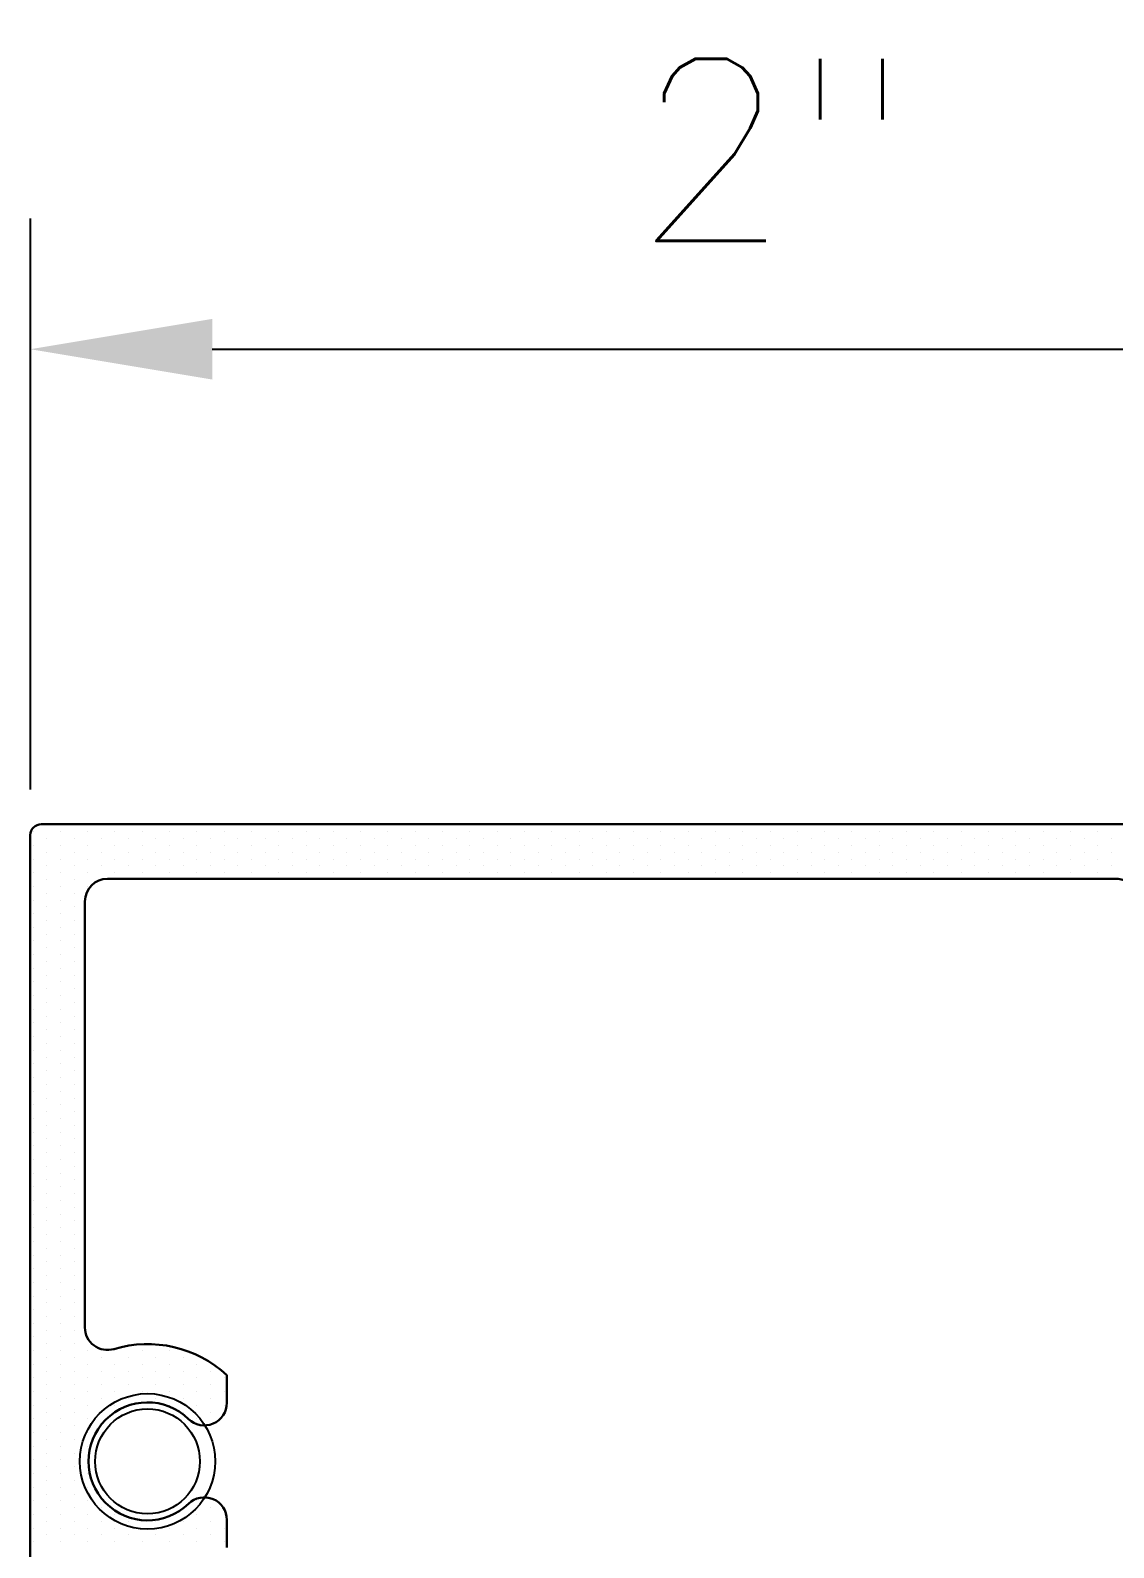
# Model space of a CAD drawing. Header units: inches. Extents: x 3.8 to 36.3, y 0.9 to 43.6.
# Drawn here: x 25.123 to 26.612, y 27.251 to 29.334 of the extents above; entities that cross this region are included whole.
import ezdxf

# ---------------------------------------------------------------- set-up
doc = ezdxf.new("R2010")
doc.units = ezdxf.units.IN
doc.header["$MEASUREMENT"] = 0
for name, color, linetype in [('R-ANNO-DIMS', 3, 'Continuous'), ('R-SWTS-DET1', 1, 'Continuous'), ('R-SWTS-PAT1', 5, 'Continuous')]:
    doc.layers.add(name, color=color, linetype=linetype)
doc.styles.add('SWTSTEXT', font='romans.shx')
doc.dimstyles.new('SWTSARCH', dxfattribs={"dimtxt": 0.25, "dimasz": 0.25, "dimexe": 0.179688, "dimexo": 0.0625, "dimgap": 0.125, "dimtad": 1, "dimtih": 1, "dimtoh": 1, "dimdec": 4, "dimzin": 4, "dimdsep": 46, "dimlunit": 4, "dimtxsty": 'SWTSTEXT', "dimcen": 0.1875, "dimdle": 0.179688, "dimclrd": 256, "dimclre": 256, "dimclrt": 256, "dimadec": 0, "dimazin": 1, "dimtfac": 1, "dimtdec": 4, "dimtofl": 0, "dimtmove": 0, "dimatfit": 3, "dimfxl": 0, "dimfrac": 2, "dimtolj": 1, "dimtzin": 4, "dimlwd": -1, "dimlwe": -1, "dimarcsym": 0})

# ---------------------------------------------------------------- blocks, each defined once
blk = doc.blocks.new('*D2')
at = {"layer": 'Defpoints', "color": 0}
for p in [(27.1236, 28.8962), (25.1234, 28.2291), (27.1236, 28.2291)]:
    blk.add_point(p, dxfattribs=at)
at = {"layer": 'R-ANNO-DIMS'}
for p, q in [((25.1234, 28.2916), (25.1234, 29.0759)), ((27.1236, 28.2916), (27.1236, 29.0759)), ((25.3734, 28.8962), (26.8736, 28.8962))]:
    blk.add_line(p, q, dxfattribs=at)
for points in [[(25.3734, 28.9379), (25.3734, 28.8546), (25.1234, 28.8962)], [(26.8736, 28.9379), (26.8736, 28.8546), (27.1236, 28.8962)]]:
    blk.add_solid(points, dxfattribs=at)
at = {"layer": 'R-ANNO-DIMS', "insert": (26.1443, 29.17), "char_height": 0.25, "attachment_point": 5, "style": 'SWTSTEXT'}
blk.add_mtext('\\A1;2"', dxfattribs=at)

msp = doc.modelspace()

# ---------------------------------------------------------------- linework, layer by layer
at = {"layer": 'R-SWTS-DET1', "lineweight": 30}
for p, q in [((25.13838, 28.24408), (27.10857, 28.24408)), ((25.12338, 26.00908), (25.12338, 28.22908)), ((26.61165, 28.16908), (25.22938, 28.16908)), ((25.19838, 28.13808), (25.19838, 27.55303)), ((25.39338, 27.48757), (25.39338, 27.44945)), ((25.39338, 27.2887), (25.39338, 27.25059))]:
    msp.add_line(p, q, dxfattribs=at)
at = {"layer": 'R-SWTS-DET1'}
for radius in [0.093, 0.072]:
    msp.add_circle((25.28438, 27.36908), radius, dxfattribs=at)
at = {"layer": 'R-SWTS-DET1', "lineweight": 30}
for centre, radius, start, end in [((25.13838, 28.22908), 0.015, 90, 180), ((25.22938, 28.13808), 0.031, 90, 180), ((26.61165, 28.10708), 0.062, 0.0068, 90), ((25.22938, 27.55303), 0.031, 180, 286.64604), ((25.28438, 27.36908), 0.161, 47.38889, 106.64604), ((25.28438, 27.36908), 0.081, 45.85883, 314.14117), ((25.36238, 27.44945), 0.031, 225.85883, 360), ((25.36238, 27.2887), 0.031, 0, 134.14117)]:
    msp.add_arc(centre, radius, start, end, dxfattribs=at)
at = {"layer": 'R-SWTS-PAT1'}
for p, q in [((25.12715, 28.23363), (25.12715, 28.23363)), ((25.1459, 28.24301), (25.1459, 28.24301)), ((25.16465, 28.23363), (25.16465, 28.23363)), ((25.1834, 28.24301), (25.1834, 28.24301)), ((25.20215, 28.23363), (25.20215, 28.23363)), ((25.2209, 28.24301), (25.2209, 28.24301)), ((25.23965, 28.23363), (25.23965, 28.23363)), ((25.2584, 28.24301), (25.2584, 28.24301)), ((25.27715, 28.23363), (25.27715, 28.23363)), ((25.2959, 28.24301), (25.2959, 28.24301)), ((25.31465, 28.23363), (25.31465, 28.23363)), ((25.3334, 28.24301), (25.3334, 28.24301)), ((25.35215, 28.23363), (25.35215, 28.23363)), ((25.3709, 28.24301), (25.3709, 28.24301)), ((25.38965, 28.23363), (25.38965, 28.23363)), ((25.4084, 28.24301), (25.4084, 28.24301)), ((25.42715, 28.23363), (25.42715, 28.23363)), ((25.4459, 28.24301), (25.4459, 28.24301)), ((25.46465, 28.23363), (25.46465, 28.23363)), ((25.4834, 28.24301), (25.4834, 28.24301)), ((25.50215, 28.23363), (25.50215, 28.23363)), ((25.5209, 28.24301), (25.5209, 28.24301)), ((25.53965, 28.23363), (25.53965, 28.23363)), ((25.5584, 28.24301), (25.5584, 28.24301)), ((25.57715, 28.23363), (25.57715, 28.23363)), ((25.5959, 28.24301), (25.5959, 28.24301)), ((25.61465, 28.23363), (25.61465, 28.23363)), ((25.6334, 28.24301), (25.6334, 28.24301)), ((25.65215, 28.23363), (25.65215, 28.23363)), ((25.6709, 28.24301), (25.6709, 28.24301)), ((25.68965, 28.23363), (25.68965, 28.23363)), ((25.7084, 28.24301), (25.7084, 28.24301)), ((25.72715, 28.23363), (25.72715, 28.23363)), ((25.7459, 28.24301), (25.7459, 28.24301)), ((25.76465, 28.23363), (25.76465, 28.23363)), ((25.7834, 28.24301), (25.7834, 28.24301)), ((25.80215, 28.23363), (25.80215, 28.23363)), ((25.8209, 28.24301), (25.8209, 28.24301)), ((25.83965, 28.23363), (25.83965, 28.23363)), ((25.8584, 28.24301), (25.8584, 28.24301)), ((25.87715, 28.23363), (25.87715, 28.23363)), ((25.8959, 28.24301), (25.8959, 28.24301)), ((25.91465, 28.23363), (25.91465, 28.23363)), ((25.9334, 28.24301), (25.9334, 28.24301)), ((25.95215, 28.23363), (25.95215, 28.23363)), ((25.9709, 28.24301), (25.9709, 28.24301)), ((25.98965, 28.23363), (25.98965, 28.23363)), ((26.0084, 28.24301), (26.0084, 28.24301)), ((26.02715, 28.23363), (26.02715, 28.23363)), ((26.0459, 28.24301), (26.0459, 28.24301)), ((26.06465, 28.23363), (26.06465, 28.23363)), ((26.0834, 28.24301), (26.0834, 28.24301)), ((26.10215, 28.23363), (26.10215, 28.23363)), ((26.1209, 28.24301), (26.1209, 28.24301)), ((26.13965, 28.23363), (26.13965, 28.23363)), ((26.1584, 28.24301), (26.1584, 28.24301)), ((26.17715, 28.23363), (26.17715, 28.23363)), ((26.1959, 28.24301), (26.1959, 28.24301)), ((26.21465, 28.23363), (26.21465, 28.23363)), ((26.2334, 28.24301), (26.2334, 28.24301)), ((26.25215, 28.23363), (26.25215, 28.23363)), ((26.2709, 28.24301), (26.2709, 28.24301)), ((26.28965, 28.23363), (26.28965, 28.23363)), ((26.3084, 28.24301), (26.3084, 28.24301)), ((26.32715, 28.23363), (26.32715, 28.23363)), ((26.3459, 28.24301), (26.3459, 28.24301)), ((26.36465, 28.23363), (26.36465, 28.23363)), ((26.3834, 28.24301), (26.3834, 28.24301)), ((26.40215, 28.23363), (26.40215, 28.23363)), ((26.4209, 28.24301), (26.4209, 28.24301)), ((26.43965, 28.23363), (26.43965, 28.23363)), ((26.4584, 28.24301), (26.4584, 28.24301)), ((26.47715, 28.23363), (26.47715, 28.23363)), ((26.4959, 28.24301), (26.4959, 28.24301)), ((26.51465, 28.23363), (26.51465, 28.23363)), ((26.5334, 28.24301), (26.5334, 28.24301)), ((26.55215, 28.23363), (26.55215, 28.23363)), ((26.5709, 28.24301), (26.5709, 28.24301)), ((26.58965, 28.23363), (26.58965, 28.23363)), ((26.6084, 28.24301), (26.6084, 28.24301)), ((25.12715, 28.21488), (25.12715, 28.21488)), ((25.1459, 28.22426), (25.1459, 28.22426)), ((25.16465, 28.21488), (25.16465, 28.21488)), ((25.1834, 28.22426), (25.1834, 28.22426)), ((25.20215, 28.21488), (25.20215, 28.21488)), ((25.2209, 28.22426), (25.2209, 28.22426)), ((25.23965, 28.21488), (25.23965, 28.21488)), ((25.2584, 28.22426), (25.2584, 28.22426)), ((25.27715, 28.21488), (25.27715, 28.21488)), ((25.2959, 28.22426), (25.2959, 28.22426)), ((25.31465, 28.21488), (25.31465, 28.21488)), ((25.3334, 28.22426), (25.3334, 28.22426)), ((25.35215, 28.21488), (25.35215, 28.21488)), ((25.3709, 28.22426), (25.3709, 28.22426)), ((25.38965, 28.21488), (25.38965, 28.21488)), ((25.4084, 28.22426), (25.4084, 28.22426)), ((25.42715, 28.21488), (25.42715, 28.21488)), ((25.4459, 28.22426), (25.4459, 28.22426)), ((25.46465, 28.21488), (25.46465, 28.21488)), ((25.4834, 28.22426), (25.4834, 28.22426)), ((25.50215, 28.21488), (25.50215, 28.21488)), ((25.5209, 28.22426), (25.5209, 28.22426)), ((25.53965, 28.21488), (25.53965, 28.21488)), ((25.5584, 28.22426), (25.5584, 28.22426)), ((25.57715, 28.21488), (25.57715, 28.21488)), ((25.5959, 28.22426), (25.5959, 28.22426)), ((25.61465, 28.21488), (25.61465, 28.21488)), ((25.6334, 28.22426), (25.6334, 28.22426)), ((25.65215, 28.21488), (25.65215, 28.21488)), ((25.6709, 28.22426), (25.6709, 28.22426)), ((25.68965, 28.21488), (25.68965, 28.21488)), ((25.7084, 28.22426), (25.7084, 28.22426)), ((25.72715, 28.21488), (25.72715, 28.21488)), ((25.7459, 28.22426), (25.7459, 28.22426)), ((25.76465, 28.21488), (25.76465, 28.21488)), ((25.7834, 28.22426), (25.7834, 28.22426)), ((25.80215, 28.21488), (25.80215, 28.21488)), ((25.8209, 28.22426), (25.8209, 28.22426)), ((25.83965, 28.21488), (25.83965, 28.21488)), ((25.8584, 28.22426), (25.8584, 28.22426)), ((25.87715, 28.21488), (25.87715, 28.21488)), ((25.8959, 28.22426), (25.8959, 28.22426)), ((25.91465, 28.21488), (25.91465, 28.21488)), ((25.9334, 28.22426), (25.9334, 28.22426)), ((25.95215, 28.21488), (25.95215, 28.21488)), ((25.9709, 28.22426), (25.9709, 28.22426)), ((25.98965, 28.21488), (25.98965, 28.21488)), ((26.0084, 28.22426), (26.0084, 28.22426)), ((26.02715, 28.21488), (26.02715, 28.21488)), ((26.0459, 28.22426), (26.0459, 28.22426)), ((26.06465, 28.21488), (26.06465, 28.21488)), ((26.0834, 28.22426), (26.0834, 28.22426)), ((26.10215, 28.21488), (26.10215, 28.21488)), ((26.1209, 28.22426), (26.1209, 28.22426)), ((26.13965, 28.21488), (26.13965, 28.21488)), ((26.1584, 28.22426), (26.1584, 28.22426)), ((26.17715, 28.21488), (26.17715, 28.21488)), ((26.1959, 28.22426), (26.1959, 28.22426)), ((26.21465, 28.21488), (26.21465, 28.21488)), ((26.2334, 28.22426), (26.2334, 28.22426)), ((26.25215, 28.21488), (26.25215, 28.21488)), ((26.2709, 28.22426), (26.2709, 28.22426)), ((26.28965, 28.21488), (26.28965, 28.21488)), ((26.3084, 28.22426), (26.3084, 28.22426)), ((26.32715, 28.21488), (26.32715, 28.21488)), ((26.3459, 28.22426), (26.3459, 28.22426)), ((26.36465, 28.21488), (26.36465, 28.21488)), ((26.3834, 28.22426), (26.3834, 28.22426)), ((26.40215, 28.21488), (26.40215, 28.21488)), ((26.4209, 28.22426), (26.4209, 28.22426)), ((26.43965, 28.21488), (26.43965, 28.21488)), ((26.4584, 28.22426), (26.4584, 28.22426)), ((26.47715, 28.21488), (26.47715, 28.21488)), ((26.4959, 28.22426), (26.4959, 28.22426)), ((26.51465, 28.21488), (26.51465, 28.21488)), ((26.5334, 28.22426), (26.5334, 28.22426)), ((26.55215, 28.21488), (26.55215, 28.21488)), ((26.5709, 28.22426), (26.5709, 28.22426)), ((26.58965, 28.21488), (26.58965, 28.21488)), ((26.6084, 28.22426), (26.6084, 28.22426)), ((25.12715, 28.19613), (25.12715, 28.19613)), ((25.1459, 28.20551), (25.1459, 28.20551)), ((25.16465, 28.19613), (25.16465, 28.19613)), ((25.1834, 28.20551), (25.1834, 28.20551)), ((25.20215, 28.19613), (25.20215, 28.19613)), ((25.2209, 28.20551), (25.2209, 28.20551)), ((25.23965, 28.19613), (25.23965, 28.19613)), ((25.2584, 28.20551), (25.2584, 28.20551)), ((25.27715, 28.19613), (25.27715, 28.19613)), ((25.2959, 28.20551), (25.2959, 28.20551)), ((25.31465, 28.19613), (25.31465, 28.19613)), ((25.3334, 28.20551), (25.3334, 28.20551)), ((25.35215, 28.19613), (25.35215, 28.19613)), ((25.3709, 28.20551), (25.3709, 28.20551)), ((25.38965, 28.19613), (25.38965, 28.19613)), ((25.4084, 28.20551), (25.4084, 28.20551)), ((25.42715, 28.19613), (25.42715, 28.19613)), ((25.4459, 28.20551), (25.4459, 28.20551)), ((25.46465, 28.19613), (25.46465, 28.19613)), ((25.4834, 28.20551), (25.4834, 28.20551)), ((25.50215, 28.19613), (25.50215, 28.19613)), ((25.5209, 28.20551), (25.5209, 28.20551)), ((25.53965, 28.19613), (25.53965, 28.19613)), ((25.5584, 28.20551), (25.5584, 28.20551)), ((25.57715, 28.19613), (25.57715, 28.19613)), ((25.5959, 28.20551), (25.5959, 28.20551)), ((25.61465, 28.19613), (25.61465, 28.19613)), ((25.6334, 28.20551), (25.6334, 28.20551)), ((25.65215, 28.19613), (25.65215, 28.19613)), ((25.6709, 28.20551), (25.6709, 28.20551)), ((25.68965, 28.19613), (25.68965, 28.19613)), ((25.7084, 28.20551), (25.7084, 28.20551)), ((25.72715, 28.19613), (25.72715, 28.19613)), ((25.7459, 28.20551), (25.7459, 28.20551)), ((25.76465, 28.19613), (25.76465, 28.19613)), ((25.7834, 28.20551), (25.7834, 28.20551)), ((25.80215, 28.19613), (25.80215, 28.19613)), ((25.8209, 28.20551), (25.8209, 28.20551)), ((25.83965, 28.19613), (25.83965, 28.19613)), ((25.8584, 28.20551), (25.8584, 28.20551)), ((25.87715, 28.19613), (25.87715, 28.19613)), ((25.8959, 28.20551), (25.8959, 28.20551)), ((25.91465, 28.19613), (25.91465, 28.19613)), ((25.9334, 28.20551), (25.9334, 28.20551)), ((25.95215, 28.19613), (25.95215, 28.19613)), ((25.9709, 28.20551), (25.9709, 28.20551)), ((25.98965, 28.19613), (25.98965, 28.19613)), ((26.0084, 28.20551), (26.0084, 28.20551)), ((26.02715, 28.19613), (26.02715, 28.19613)), ((26.0459, 28.20551), (26.0459, 28.20551)), ((26.06465, 28.19613), (26.06465, 28.19613)), ((26.0834, 28.20551), (26.0834, 28.20551)), ((26.10215, 28.19613), (26.10215, 28.19613)), ((26.1209, 28.20551), (26.1209, 28.20551)), ((26.13965, 28.19613), (26.13965, 28.19613)), ((26.1584, 28.20551), (26.1584, 28.20551)), ((26.17715, 28.19613), (26.17715, 28.19613)), ((26.1959, 28.20551), (26.1959, 28.20551)), ((26.21465, 28.19613), (26.21465, 28.19613)), ((26.2334, 28.20551), (26.2334, 28.20551)), ((26.25215, 28.19613), (26.25215, 28.19613)), ((26.2709, 28.20551), (26.2709, 28.20551)), ((26.28965, 28.19613), (26.28965, 28.19613)), ((26.3084, 28.20551), (26.3084, 28.20551)), ((26.32715, 28.19613), (26.32715, 28.19613)), ((26.3459, 28.20551), (26.3459, 28.20551)), ((26.36465, 28.19613), (26.36465, 28.19613)), ((26.3834, 28.20551), (26.3834, 28.20551)), ((26.40215, 28.19613), (26.40215, 28.19613)), ((26.4209, 28.20551), (26.4209, 28.20551)), ((26.43965, 28.19613), (26.43965, 28.19613)), ((26.4584, 28.20551), (26.4584, 28.20551)), ((26.47715, 28.19613), (26.47715, 28.19613)), ((26.4959, 28.20551), (26.4959, 28.20551)), ((26.51465, 28.19613), (26.51465, 28.19613)), ((26.5334, 28.20551), (26.5334, 28.20551)), ((26.55215, 28.19613), (26.55215, 28.19613)), ((26.5709, 28.20551), (26.5709, 28.20551)), ((26.58965, 28.19613), (26.58965, 28.19613)), ((26.6084, 28.20551), (26.6084, 28.20551)), ((25.12715, 28.17738), (25.12715, 28.17738)), ((25.1459, 28.18676), (25.1459, 28.18676)), ((25.16465, 28.17738), (25.16465, 28.17738)), ((25.1834, 28.18676), (25.1834, 28.18676)), ((25.20215, 28.17738), (25.20215, 28.17738)), ((25.2209, 28.18676), (25.2209, 28.18676)), ((25.23965, 28.17738), (25.23965, 28.17738)), ((25.2584, 28.18676), (25.2584, 28.18676)), ((25.27715, 28.17738), (25.27715, 28.17738)), ((25.2959, 28.18676), (25.2959, 28.18676)), ((25.31465, 28.17738), (25.31465, 28.17738)), ((25.3334, 28.18676), (25.3334, 28.18676)), ((25.35215, 28.17738), (25.35215, 28.17738)), ((25.3709, 28.18676), (25.3709, 28.18676)), ((25.38965, 28.17738), (25.38965, 28.17738)), ((25.4084, 28.18676), (25.4084, 28.18676)), ((25.42715, 28.17738), (25.42715, 28.17738)), ((25.4459, 28.18676), (25.4459, 28.18676)), ((25.46465, 28.17738), (25.46465, 28.17738)), ((25.4834, 28.18676), (25.4834, 28.18676)), ((25.50215, 28.17738), (25.50215, 28.17738)), ((25.5209, 28.18676), (25.5209, 28.18676)), ((25.53965, 28.17738), (25.53965, 28.17738)), ((25.5584, 28.18676), (25.5584, 28.18676)), ((25.57715, 28.17738), (25.57715, 28.17738)), ((25.5959, 28.18676), (25.5959, 28.18676)), ((25.61465, 28.17738), (25.61465, 28.17738)), ((25.6334, 28.18676), (25.6334, 28.18676)), ((25.65215, 28.17738), (25.65215, 28.17738)), ((25.6709, 28.18676), (25.6709, 28.18676)), ((25.68965, 28.17738), (25.68965, 28.17738)), ((25.7084, 28.18676), (25.7084, 28.18676)), ((25.72715, 28.17738), (25.72715, 28.17738)), ((25.7459, 28.18676), (25.7459, 28.18676)), ((25.76465, 28.17738), (25.76465, 28.17738)), ((25.7834, 28.18676), (25.7834, 28.18676)), ((25.80215, 28.17738), (25.80215, 28.17738)), ((25.8209, 28.18676), (25.8209, 28.18676)), ((25.83965, 28.17738), (25.83965, 28.17738)), ((25.8584, 28.18676), (25.8584, 28.18676)), ((25.87715, 28.17738), (25.87715, 28.17738)), ((25.8959, 28.18676), (25.8959, 28.18676)), ((25.91465, 28.17738), (25.91465, 28.17738)), ((25.9334, 28.18676), (25.9334, 28.18676)), ((25.95215, 28.17738), (25.95215, 28.17738)), ((25.9709, 28.18676), (25.9709, 28.18676)), ((25.98965, 28.17738), (25.98965, 28.17738)), ((26.0084, 28.18676), (26.0084, 28.18676)), ((26.02715, 28.17738), (26.02715, 28.17738)), ((26.0459, 28.18676), (26.0459, 28.18676)), ((26.06465, 28.17738), (26.06465, 28.17738)), ((26.0834, 28.18676), (26.0834, 28.18676)), ((26.10215, 28.17738), (26.10215, 28.17738)), ((26.1209, 28.18676), (26.1209, 28.18676)), ((26.13965, 28.17738), (26.13965, 28.17738)), ((26.1584, 28.18676), (26.1584, 28.18676)), ((26.17715, 28.17738), (26.17715, 28.17738)), ((26.1959, 28.18676), (26.1959, 28.18676)), ((26.21465, 28.17738), (26.21465, 28.17738)), ((26.2334, 28.18676), (26.2334, 28.18676)), ((26.25215, 28.17738), (26.25215, 28.17738)), ((26.2709, 28.18676), (26.2709, 28.18676)), ((26.28965, 28.17738), (26.28965, 28.17738)), ((26.3084, 28.18676), (26.3084, 28.18676)), ((26.32715, 28.17738), (26.32715, 28.17738)), ((26.3459, 28.18676), (26.3459, 28.18676)), ((26.36465, 28.17738), (26.36465, 28.17738)), ((26.3834, 28.18676), (26.3834, 28.18676)), ((26.40215, 28.17738), (26.40215, 28.17738)), ((26.4209, 28.18676), (26.4209, 28.18676)), ((26.43965, 28.17738), (26.43965, 28.17738)), ((26.4584, 28.18676), (26.4584, 28.18676)), ((26.47715, 28.17738), (26.47715, 28.17738)), ((26.4959, 28.18676), (26.4959, 28.18676)), ((26.51465, 28.17738), (26.51465, 28.17738)), ((26.5334, 28.18676), (26.5334, 28.18676)), ((26.55215, 28.17738), (26.55215, 28.17738)), ((26.5709, 28.18676), (26.5709, 28.18676)), ((26.58965, 28.17738), (26.58965, 28.17738)), ((26.6084, 28.18676), (26.6084, 28.18676)), ((25.12715, 28.15863), (25.12715, 28.15863)), ((25.1459, 28.16801), (25.1459, 28.16801)), ((25.1459, 28.14926), (25.1459, 28.14926)), ((25.16465, 28.15863), (25.16465, 28.15863)), ((25.1834, 28.16801), (25.1834, 28.16801)), ((25.1834, 28.14926), (25.1834, 28.14926)), ((25.20215, 28.15863), (25.20215, 28.15863)), ((25.2209, 28.16801), (25.2209, 28.16801)), ((25.12715, 28.13988), (25.12715, 28.13988)), ((25.1459, 28.13051), (25.1459, 28.13051)), ((25.16465, 28.13988), (25.16465, 28.13988)), ((25.1834, 28.13051), (25.1834, 28.13051)), ((25.12715, 28.12113), (25.12715, 28.12113)), ((25.1459, 28.11176), (25.1459, 28.11176)), ((25.16465, 28.12113), (25.16465, 28.12113)), ((25.1834, 28.11176), (25.1834, 28.11176)), ((25.12715, 28.10238), (25.12715, 28.10238)), ((25.1459, 28.09301), (25.1459, 28.09301)), ((25.16465, 28.10238), (25.16465, 28.10238)), ((25.1834, 28.09301), (25.1834, 28.09301)), ((25.12715, 28.08363), (25.12715, 28.08363)), ((25.1459, 28.07426), (25.1459, 28.07426)), ((25.16465, 28.08363), (25.16465, 28.08363)), ((25.1834, 28.07426), (25.1834, 28.07426)), ((25.12715, 28.06488), (25.12715, 28.06488)), ((25.12715, 28.04613), (25.12715, 28.04613)), ((25.1459, 28.05551), (25.1459, 28.05551)), ((25.16465, 28.06488), (25.16465, 28.06488)), ((25.16465, 28.04613), (25.16465, 28.04613)), ((25.1834, 28.05551), (25.1834, 28.05551)), ((25.12715, 28.02738), (25.12715, 28.02738)), ((25.1459, 28.03676), (25.1459, 28.03676)), ((25.16465, 28.02738), (25.16465, 28.02738)), ((25.1834, 28.03676), (25.1834, 28.03676)), ((25.12715, 28.00863), (25.12715, 28.00863)), ((25.1459, 28.01801), (25.1459, 28.01801)), ((25.16465, 28.00863), (25.16465, 28.00863)), ((25.1834, 28.01801), (25.1834, 28.01801)), ((25.12715, 27.98988), (25.12715, 27.98988)), ((25.1459, 27.99926), (25.1459, 27.99926)), ((25.16465, 27.98988), (25.16465, 27.98988)), ((25.1834, 27.99926), (25.1834, 27.99926)), ((25.12715, 27.97113), (25.12715, 27.97113)), ((25.1459, 27.98051), (25.1459, 27.98051)), ((25.1459, 27.96176), (25.1459, 27.96176)), ((25.16465, 27.97113), (25.16465, 27.97113)), ((25.1834, 27.98051), (25.1834, 27.98051)), ((25.1834, 27.96176), (25.1834, 27.96176)), ((25.12715, 27.95238), (25.12715, 27.95238)), ((25.1459, 27.94301), (25.1459, 27.94301)), ((25.16465, 27.95238), (25.16465, 27.95238)), ((25.1834, 27.94301), (25.1834, 27.94301)), ((25.12715, 27.93363), (25.12715, 27.93363)), ((25.1459, 27.92426), (25.1459, 27.92426)), ((25.16465, 27.93363), (25.16465, 27.93363)), ((25.1834, 27.92426), (25.1834, 27.92426)), ((25.12715, 27.91488), (25.12715, 27.91488)), ((25.1459, 27.90551), (25.1459, 27.90551)), ((25.16465, 27.91488), (25.16465, 27.91488)), ((25.1834, 27.90551), (25.1834, 27.90551)), ((25.12715, 27.89613), (25.12715, 27.89613)), ((25.12715, 27.87738), (25.12715, 27.87738)), ((25.1459, 27.88676), (25.1459, 27.88676)), ((25.16465, 27.89613), (25.16465, 27.89613)), ((25.16465, 27.87738), (25.16465, 27.87738)), ((25.1834, 27.88676), (25.1834, 27.88676)), ((25.12715, 27.85863), (25.12715, 27.85863)), ((25.1459, 27.86801), (25.1459, 27.86801)), ((25.16465, 27.85863), (25.16465, 27.85863)), ((25.1834, 27.86801), (25.1834, 27.86801)), ((25.12715, 27.83988), (25.12715, 27.83988)), ((25.1459, 27.84926), (25.1459, 27.84926)), ((25.16465, 27.83988), (25.16465, 27.83988)), ((25.1834, 27.84926), (25.1834, 27.84926)), ((25.12715, 27.82113), (25.12715, 27.82113)), ((25.1459, 27.83051), (25.1459, 27.83051)), ((25.16465, 27.82113), (25.16465, 27.82113)), ((25.1834, 27.83051), (25.1834, 27.83051)), ((25.12715, 27.80238), (25.12715, 27.80238)), ((25.1459, 27.81176), (25.1459, 27.81176)), ((25.16465, 27.80238), (25.16465, 27.80238)), ((25.1834, 27.81176), (25.1834, 27.81176)), ((25.12715, 27.78363), (25.12715, 27.78363)), ((25.1459, 27.79301), (25.1459, 27.79301)), ((25.1459, 27.77426), (25.1459, 27.77426)), ((25.16465, 27.78363), (25.16465, 27.78363)), ((25.1834, 27.79301), (25.1834, 27.79301)), ((25.1834, 27.77426), (25.1834, 27.77426)), ((25.12715, 27.76488), (25.12715, 27.76488)), ((25.1459, 27.75551), (25.1459, 27.75551)), ((25.16465, 27.76488), (25.16465, 27.76488)), ((25.1834, 27.75551), (25.1834, 27.75551)), ((25.12715, 27.74613), (25.12715, 27.74613)), ((25.1459, 27.73676), (25.1459, 27.73676)), ((25.16465, 27.74613), (25.16465, 27.74613)), ((25.1834, 27.73676), (25.1834, 27.73676)), ((25.12715, 27.72738), (25.12715, 27.72738)), ((25.1459, 27.71801), (25.1459, 27.71801)), ((25.16465, 27.72738), (25.16465, 27.72738)), ((25.1834, 27.71801), (25.1834, 27.71801)), ((25.12715, 27.70863), (25.12715, 27.70863)), ((25.12715, 27.68988), (25.12715, 27.68988)), ((25.1459, 27.69926), (25.1459, 27.69926)), ((25.16465, 27.70863), (25.16465, 27.70863)), ((25.16465, 27.68988), (25.16465, 27.68988)), ((25.1834, 27.69926), (25.1834, 27.69926)), ((25.12715, 27.67113), (25.12715, 27.67113)), ((25.1459, 27.68051), (25.1459, 27.68051)), ((25.16465, 27.67113), (25.16465, 27.67113)), ((25.1834, 27.68051), (25.1834, 27.68051)), ((25.12715, 27.65238), (25.12715, 27.65238)), ((25.1459, 27.66176), (25.1459, 27.66176)), ((25.16465, 27.65238), (25.16465, 27.65238)), ((25.1834, 27.66176), (25.1834, 27.66176)), ((25.12715, 27.63363), (25.12715, 27.63363)), ((25.1459, 27.64301), (25.1459, 27.64301)), ((25.16465, 27.63363), (25.16465, 27.63363)), ((25.1834, 27.64301), (25.1834, 27.64301)), ((25.12715, 27.61488), (25.12715, 27.61488)), ((25.1459, 27.62426), (25.1459, 27.62426)), ((25.16465, 27.61488), (25.16465, 27.61488)), ((25.1834, 27.62426), (25.1834, 27.62426)), ((25.12715, 27.59613), (25.12715, 27.59613)), ((25.1459, 27.60551), (25.1459, 27.60551)), ((25.1459, 27.58676), (25.1459, 27.58676)), ((25.16465, 27.59613), (25.16465, 27.59613)), ((25.1834, 27.60551), (25.1834, 27.60551)), ((25.1834, 27.58676), (25.1834, 27.58676)), ((25.12715, 27.57738), (25.12715, 27.57738)), ((25.1459, 27.56801), (25.1459, 27.56801)), ((25.16465, 27.57738), (25.16465, 27.57738)), ((25.1834, 27.56801), (25.1834, 27.56801)), ((25.12715, 27.55863), (25.12715, 27.55863)), ((25.1459, 27.54926), (25.1459, 27.54926)), ((25.16465, 27.55863), (25.16465, 27.55863)), ((25.1834, 27.54926), (25.1834, 27.54926)), ((25.12715, 27.53988), (25.12715, 27.53988)), ((25.1459, 27.53051), (25.1459, 27.53051)), ((25.16465, 27.53988), (25.16465, 27.53988)), ((25.1834, 27.53051), (25.1834, 27.53051)), ((25.12715, 27.52113), (25.12715, 27.52113)), ((25.12715, 27.50238), (25.12715, 27.50238)), ((25.1459, 27.51176), (25.1459, 27.51176)), ((25.16465, 27.52113), (25.16465, 27.52113)), ((25.16465, 27.50238), (25.16465, 27.50238)), ((25.1834, 27.51176), (25.1834, 27.51176)), ((25.20215, 27.52113), (25.20215, 27.52113)), ((25.20215, 27.50238), (25.20215, 27.50238)), ((25.2209, 27.51176), (25.2209, 27.51176)), ((25.23965, 27.52113), (25.23965, 27.52113)), ((25.23965, 27.50238), (25.23965, 27.50238)), ((25.2584, 27.51176), (25.2584, 27.51176)), ((25.27715, 27.52113), (25.27715, 27.52113)), ((25.27715, 27.50238), (25.27715, 27.50238)), ((25.2959, 27.51176), (25.2959, 27.51176)), ((25.31465, 27.52113), (25.31465, 27.52113)), ((25.31465, 27.50238), (25.31465, 27.50238)), ((25.3334, 27.51176), (25.3334, 27.51176)), ((25.35215, 27.50238), (25.35215, 27.50238)), ((25.12715, 27.48363), (25.12715, 27.48363)), ((25.1459, 27.49301), (25.1459, 27.49301)), ((25.16465, 27.48363), (25.16465, 27.48363)), ((25.1834, 27.49301), (25.1834, 27.49301)), ((25.20215, 27.48363), (25.20215, 27.48363)), ((25.2209, 27.49301), (25.2209, 27.49301)), ((25.23965, 27.48363), (25.23965, 27.48363)), ((25.2584, 27.49301), (25.2584, 27.49301)), ((25.27715, 27.48363), (25.27715, 27.48363)), ((25.2959, 27.49301), (25.2959, 27.49301)), ((25.31465, 27.48363), (25.31465, 27.48363)), ((25.3334, 27.49301), (25.3334, 27.49301)), ((25.35215, 27.48363), (25.35215, 27.48363)), ((25.3709, 27.49301), (25.3709, 27.49301)), ((25.38965, 27.48363), (25.38965, 27.48363)), ((25.12715, 27.46488), (25.12715, 27.46488)), ((25.1459, 27.47426), (25.1459, 27.47426)), ((25.16465, 27.46488), (25.16465, 27.46488)), ((25.1834, 27.47426), (25.1834, 27.47426)), ((25.20215, 27.46488), (25.20215, 27.46488)), ((25.2209, 27.47426), (25.2209, 27.47426)), ((25.23965, 27.46488), (25.23965, 27.46488)), ((25.2584, 27.47426), (25.2584, 27.47426)), ((25.27715, 27.46488), (25.27715, 27.46488)), ((25.2959, 27.47426), (25.2959, 27.47426)), ((25.31465, 27.46488), (25.31465, 27.46488)), ((25.3334, 27.47426), (25.3334, 27.47426)), ((25.35215, 27.46488), (25.35215, 27.46488)), ((25.3709, 27.47426), (25.3709, 27.47426)), ((25.38965, 27.46488), (25.38965, 27.46488)), ((25.12715, 27.44613), (25.12715, 27.44613)), ((25.1459, 27.45551), (25.1459, 27.45551)), ((25.16465, 27.44613), (25.16465, 27.44613)), ((25.1834, 27.45551), (25.1834, 27.45551)), ((25.20215, 27.44613), (25.20215, 27.44613)), ((25.2209, 27.45551), (25.2209, 27.45551)), ((25.23965, 27.44613), (25.23965, 27.44613)), ((25.2584, 27.45551), (25.2584, 27.45551)), ((25.2959, 27.45551), (25.2959, 27.45551)), ((25.31465, 27.44613), (25.31465, 27.44613)), ((25.3334, 27.45551), (25.3334, 27.45551)), ((25.35215, 27.44613), (25.35215, 27.44613)), ((25.3709, 27.45551), (25.3709, 27.45551)), ((25.38965, 27.44613), (25.38965, 27.44613)), ((25.12715, 27.42738), (25.12715, 27.42738)), ((25.1459, 27.43676), (25.1459, 27.43676)), ((25.16465, 27.42738), (25.16465, 27.42738)), ((25.1834, 27.43676), (25.1834, 27.43676)), ((25.20215, 27.42738), (25.20215, 27.42738)), ((25.2209, 27.43676), (25.2209, 27.43676)), ((25.3334, 27.43676), (25.3334, 27.43676)), ((25.35215, 27.42738), (25.35215, 27.42738)), ((25.3709, 27.43676), (25.3709, 27.43676)), ((25.12715, 27.40863), (25.12715, 27.40863)), ((25.1459, 27.41801), (25.1459, 27.41801)), ((25.1459, 27.39926), (25.1459, 27.39926)), ((25.16465, 27.40863), (25.16465, 27.40863)), ((25.1834, 27.41801), (25.1834, 27.41801)), ((25.1834, 27.39926), (25.1834, 27.39926)), ((25.20215, 27.40863), (25.20215, 27.40863)), ((25.12715, 27.38988), (25.12715, 27.38988)), ((25.1459, 27.38051), (25.1459, 27.38051)), ((25.16465, 27.38988), (25.16465, 27.38988)), ((25.1834, 27.38051), (25.1834, 27.38051)), ((25.20215, 27.38988), (25.20215, 27.38988)), ((25.12715, 27.37113), (25.12715, 27.37113)), ((25.1459, 27.36176), (25.1459, 27.36176)), ((25.16465, 27.37113), (25.16465, 27.37113)), ((25.1834, 27.36176), (25.1834, 27.36176)), ((25.20215, 27.37113), (25.20215, 27.37113)), ((25.12715, 27.35238), (25.12715, 27.35238)), ((25.1459, 27.34301), (25.1459, 27.34301)), ((25.16465, 27.35238), (25.16465, 27.35238)), ((25.1834, 27.34301), (25.1834, 27.34301)), ((25.20215, 27.35238), (25.20215, 27.35238)), ((25.12715, 27.33363), (25.12715, 27.33363)), ((25.12715, 27.31488), (25.12715, 27.31488)), ((25.1459, 27.32426), (25.1459, 27.32426)), ((25.16465, 27.33363), (25.16465, 27.33363)), ((25.16465, 27.31488), (25.16465, 27.31488)), ((25.1834, 27.32426), (25.1834, 27.32426)), ((25.20215, 27.33363), (25.20215, 27.33363)), ((25.20215, 27.31488), (25.20215, 27.31488)), ((25.35215, 27.31488), (25.35215, 27.31488)), ((25.12715, 27.29613), (25.12715, 27.29613)), ((25.1459, 27.30551), (25.1459, 27.30551)), ((25.16465, 27.29613), (25.16465, 27.29613)), ((25.1834, 27.30551), (25.1834, 27.30551)), ((25.20215, 27.29613), (25.20215, 27.29613)), ((25.2209, 27.30551), (25.2209, 27.30551)), ((25.23965, 27.29613), (25.23965, 27.29613)), ((25.35215, 27.29613), (25.35215, 27.29613)), ((25.3709, 27.30551), (25.3709, 27.30551)), ((25.38965, 27.29613), (25.38965, 27.29613)), ((25.12715, 27.27738), (25.12715, 27.27738)), ((25.1459, 27.28676), (25.1459, 27.28676)), ((25.16465, 27.27738), (25.16465, 27.27738)), ((25.1834, 27.28676), (25.1834, 27.28676)), ((25.20215, 27.27738), (25.20215, 27.27738)), ((25.2209, 27.28676), (25.2209, 27.28676)), ((25.23965, 27.27738), (25.23965, 27.27738)), ((25.2584, 27.28676), (25.2584, 27.28676)), ((25.27715, 27.27738), (25.27715, 27.27738)), ((25.2959, 27.28676), (25.2959, 27.28676)), ((25.31465, 27.27738), (25.31465, 27.27738)), ((25.3334, 27.28676), (25.3334, 27.28676)), ((25.35215, 27.27738), (25.35215, 27.27738)), ((25.3709, 27.28676), (25.3709, 27.28676)), ((25.38965, 27.27738), (25.38965, 27.27738)), ((25.12715, 27.25863), (25.12715, 27.25863)), ((25.1459, 27.26801), (25.1459, 27.26801)), ((25.16465, 27.25863), (25.16465, 27.25863)), ((25.1834, 27.26801), (25.1834, 27.26801)), ((25.20215, 27.25863), (25.20215, 27.25863)), ((25.2209, 27.26801), (25.2209, 27.26801)), ((25.23965, 27.25863), (25.23965, 27.25863)), ((25.2584, 27.26801), (25.2584, 27.26801)), ((25.27715, 27.25863), (25.27715, 27.25863)), ((25.2959, 27.26801), (25.2959, 27.26801)), ((25.31465, 27.25863), (25.31465, 27.25863)), ((25.3334, 27.26801), (25.3334, 27.26801)), ((25.35215, 27.25863), (25.35215, 27.25863)), ((25.3709, 27.26801), (25.3709, 27.26801)), ((25.38965, 27.25863), (25.38965, 27.25863))]:
    msp.add_line(p, q, dxfattribs=at)

# ---------------------------------------------------------------- dimensions: what is measured, and where the dimension line sits
at = {"layer": 'R-ANNO-DIMS'}
dim = msp.add_linear_dim(base=(27.12357, 28.89624), p1=(25.12338, 28.22908), p2=(27.12357, 28.22908), dimstyle='SWTSARCH', dxfattribs=at)
dim.commit()
dim.dimension.update_dxf_attribs({"geometry": '*D2', "text_midpoint": (26.14433, 28.89624), "dimtype": 160})

doc.saveas('drawing.dxf')
